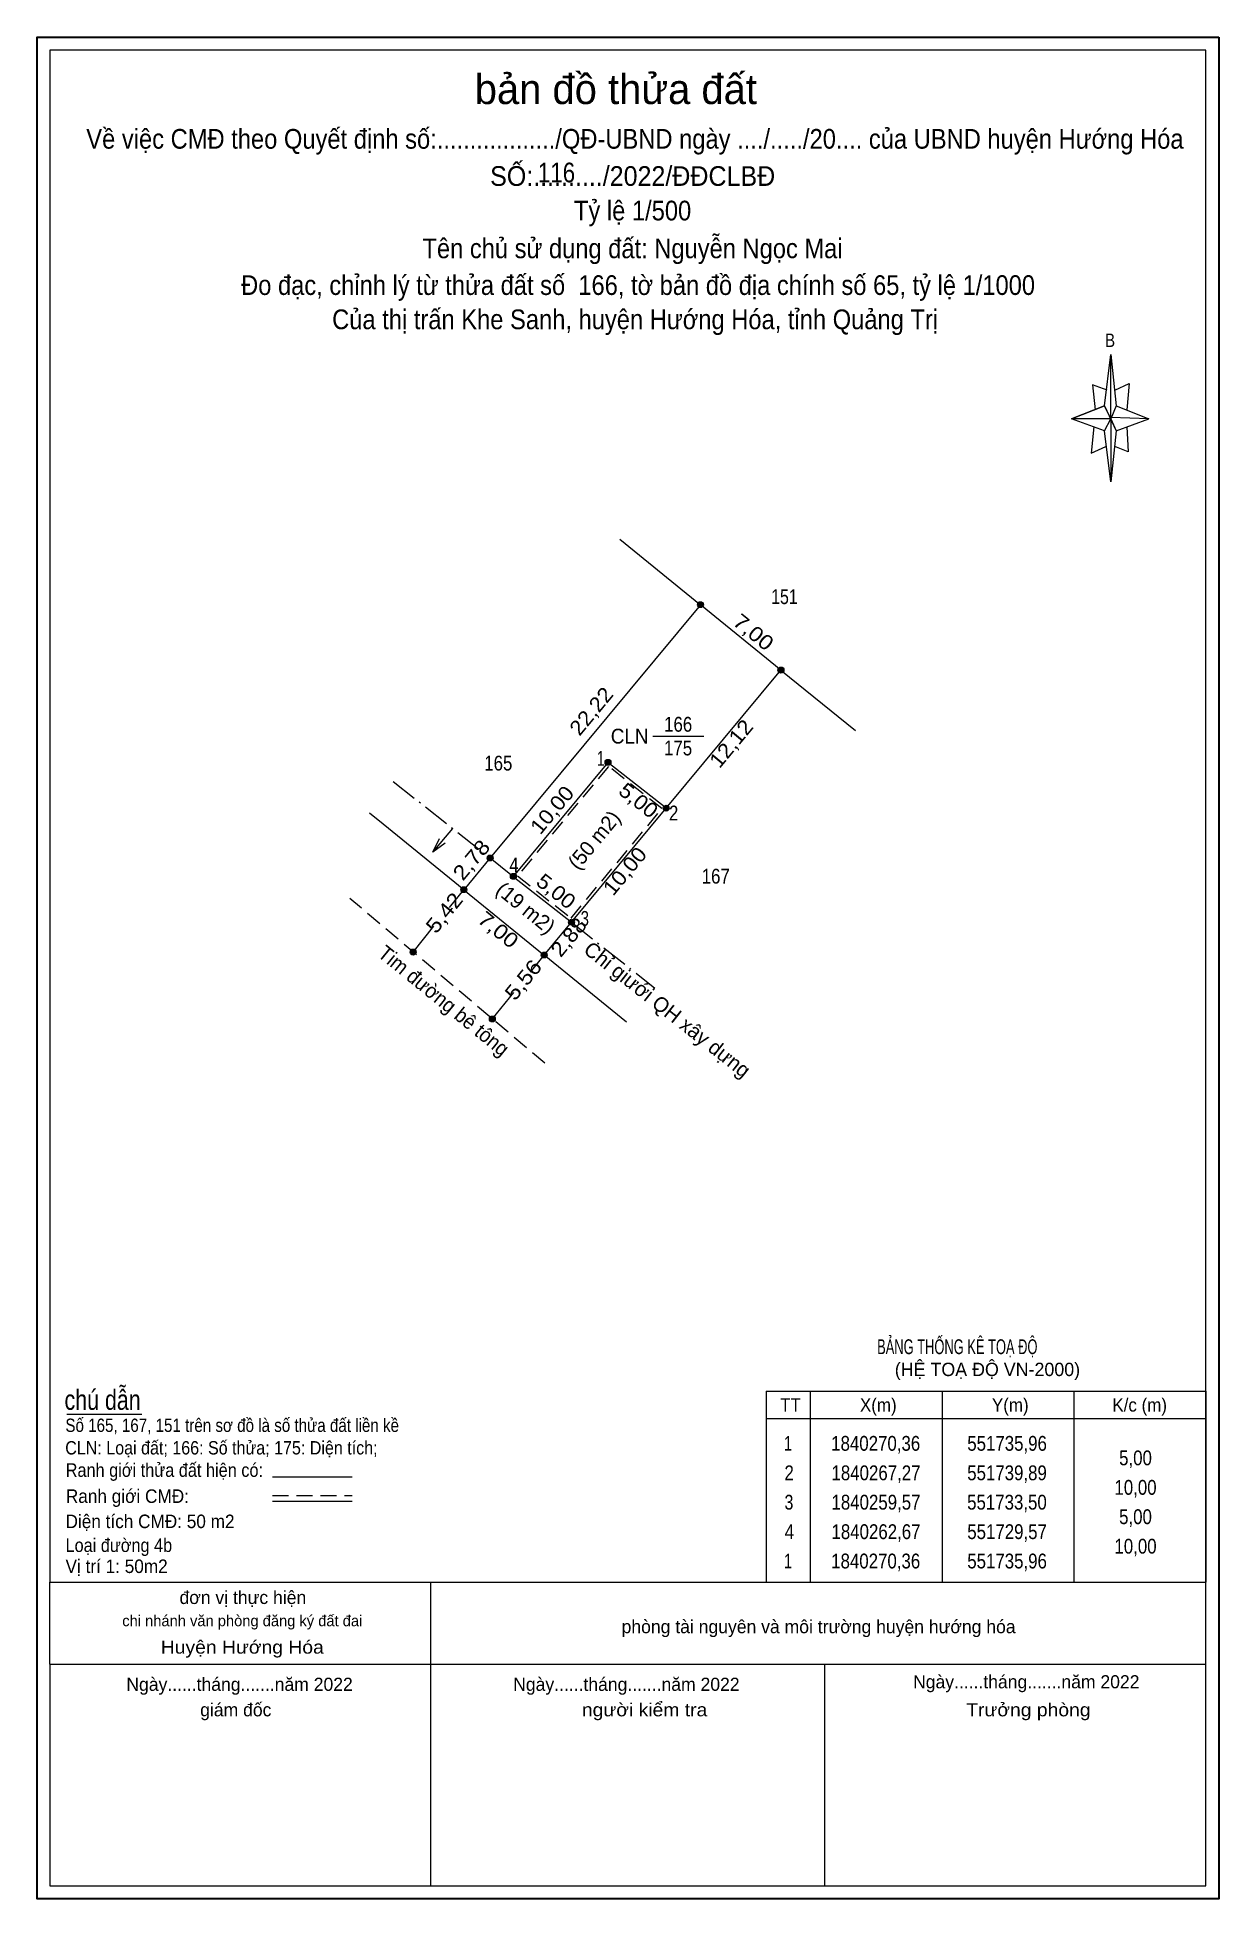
# Model space of a CAD drawing. Header units: metres. Extents: x 551697 to 551777, y 1840194 to 1840319.
import ezdxf
from ezdxf.enums import TextEntityAlignment as Align

# ---------------------------------------------------------------- set-up
doc = ezdxf.new("R2010")
doc.units = ezdxf.units.M
doc.header["$LTSCALE"] = 0.36
doc.linetypes.add('DOT_DASHED', pattern=[7.7, 5, -1.2, 0.3, -1.2])
doc.linetypes.add('MEDIUM_DASHED', pattern=[4.5, 3, -1.5])
for name, color, linetype in [('1', 7, 'Continuous'), ('2', 7, 'Continuous'), ('4', 7, 'Continuous')]:
    doc.layers.add(name, color=color, linetype=linetype)
for name, color, linetype, lineweight in [('10', 7, 'Continuous', 13), ('13', 7, 'Continuous', 13), ('16', 7, 'Continuous', 13), ('18', 7, 'Continuous', 13), ('20', 7, 'Continuous', 13), ('22', 7, 'Continuous', 13), ('30', 7, 'DOT_DASHED', 13), ('34', 7, 'Continuous', 13), ('36', 7, 'Continuous', 13), ('5', 7, 'Continuous', 13), ('59', 7, 'Continuous', 13)]:
    doc.layers.add(name, color=color, linetype=linetype, lineweight=lineweight)

msp = doc.modelspace()

# ---------------------------------------------------------------- hatches: boundary and pattern name
at = {"layer": '18'}
for points in [[(551742.4, 1840281, 1), (551742, 1840281, 1)], [(551747.83, 1840276.59, 1), (551747.43, 1840276.59, 1)], [(551728.2048, 1840263.907, 1), (551727.8048, 1840263.907, 1)], [(551726.43, 1840261.77, 1), (551726.03, 1840261.77, 1)], [(551723.0125, 1840257.5621, 1), (551722.6125, 1840257.5621, 1)], [(551731.86, 1840257.36, 1), (551731.46, 1840257.36, 1)], [(551728.3547, 1840253.0439, 1), (551727.9547, 1840253.0439, 1)]]:
    msp.add_hatch(color=256, dxfattribs=at).paths.add_polyline_path(points)
at = {"layer": '20'}
for points in [[(551736.1612, 1840270.3629, 1), (551735.7612, 1840270.3629, 1)], [(551740.0862, 1840267.2654, 1), (551739.6862, 1840267.2654, 1)], [(551729.7724, 1840262.6699, 1), (551729.3724, 1840262.6699, 1)], [(551733.6973, 1840259.5724, 1), (551733.2973, 1840259.5724, 1)]]:
    msp.add_hatch(color=256, dxfattribs=at).paths.add_polyline_path(points)

# ---------------------------------------------------------------- linework, layer by layer
at = {"layer": '10'}
for points in [[(551739.89, 1840267.27), (551747.63, 1840276.59), (551742.2, 1840281), (551728, 1840263.91)], [(551728, 1840263.91), (551726.23, 1840261.77), (551731.66, 1840257.36), (551733.5, 1840259.57)]]:
    msp.add_lwpolyline(points, dxfattribs=at)
msp.add_lwpolyline([(551739.89, 1840267.27), (551735.96, 1840270.36), (551729.57, 1840262.67), (551733.5, 1840259.57)], close=True, dxfattribs=at)
at = {"layer": '13'}
msp.add_line((551738.99, 1840272.13), (551742.43, 1840272.13), dxfattribs=at)
at = {"layer": '16'}
msp.add_line((551724.14, 1840264.3), (551725.48, 1840265.9), dxfattribs=at)
at = {"layer": '16', "linetype": 'MEDIUM_DASHED'}
msp.add_lwpolyline([(551739.6, 1840267.24), (551735.99, 1840270.09), (551729.86, 1840262.7), (551733.47, 1840259.85)], close=True, dxfattribs=at)
at = {"layer": '16'}
msp.add_lwpolyline([(551724.98, 1840264.91), (551724.14, 1840264.3), (551724.59, 1840265.23)], dxfattribs=at)
at = {"layer": '18'}
for centre in [(551742.2, 1840281), (551747.63, 1840276.59), (551728.0048, 1840263.907), (551726.23, 1840261.77), (551722.8125, 1840257.5621), (551731.66, 1840257.36), (551728.1547, 1840253.0439)]:
    msp.add_circle(centre, 0.2, dxfattribs=at)
at = {"layer": '20'}
for centre in [(551735.9612, 1840270.3629), (551739.8862, 1840267.2654), (551729.5724, 1840262.6699), (551733.4973, 1840259.5724)]:
    msp.add_circle(centre, 0.2, dxfattribs=at)
at = {"layer": '22'}
for p, q in [((551769.45, 1840294.42), (551769.89, 1840297.88)), ((551769.45, 1840292.74), (551767.24, 1840293.53)), ((551770.25, 1840294.42), (551772.46, 1840293.53)), ((551770.25, 1840292.74), (551769.89, 1840289.28)), ((551770.96, 1840293), (551771.05, 1840291.32)), ((551771.05, 1840291.32), (551770.16, 1840291.67)), ((551699.45, 1840226.37), (551704.5, 1840226.37)), ((551698.31, 1840215.05), (551776.3, 1840215.05)), ((551724.01, 1840209.5), (551724.01, 1840215)), ((551698.31, 1840209.5), (551724.01, 1840209.5)), ((551724.01, 1840209.5), (551750.58, 1840209.5)), ((551724.01, 1840194.55), (551724.01, 1840209.5)), ((551750.58, 1840209.5), (551776.3, 1840209.5)), ((551750.58, 1840194.55), (551750.58, 1840209.5))]:
    msp.add_line(p, q, dxfattribs=at)
at = {"layer": '22', "linetype": 'MEDIUM_DASHED'}
msp.add_line((551731.69, 1840250.06), (551718.55, 1840261.17), dxfattribs=at)
at = {"layer": '22', "lineweight": 25}
for p, q in [((551698.31, 1840209.5), (551698.31, 1840215.05)), ((551776.3, 1840209.5), (551776.3, 1840215.05)), ((551724.01, 1840194.55), (551750.58, 1840194.55))]:
    msp.add_line(p, q, dxfattribs=at)
at = {"layer": '22', "lineweight": 35}
msp.add_lwpolyline([(551777.17, 1840319.29), (551777.17, 1840193.68), (551697.45, 1840193.68), (551697.45, 1840319.29)], close=True, dxfattribs=at)
at = {"layer": '22', "lineweight": 25}
for points in [[(551776.3, 1840215.05), (551776.3, 1840318.42), (551698.31, 1840318.42), (551698.31, 1840215.05)], [(551698.31, 1840209.5), (551698.31, 1840194.55), (551724.01, 1840194.55)], [(551750.58, 1840194.55), (551776.3, 1840194.55), (551776.3, 1840209.5)]]:
    msp.add_lwpolyline(points, dxfattribs=at)
at = {"layer": '22'}
for points in [[(551769.89, 1840297.88), (551770.25, 1840294.42), (551769.89, 1840293.53)], [(551769.89, 1840293.53), (551767.24, 1840293.53), (551769.45, 1840294.42), (551770.25, 1840292.74), (551772.46, 1840293.53), (551769.89, 1840293.62)], [(551769.89, 1840293.53), (551769.89, 1840289.28), (551769.45, 1840292.74)]]:
    msp.add_lwpolyline(points, close=True, dxfattribs=at)
for points in [[(551769.63, 1840295.48), (551768.65, 1840295.84), (551768.83, 1840294.15)], [(551770.16, 1840295.48), (551771.13, 1840295.93), (551770.96, 1840294.15)], [(551769.89, 1840293.53), (551769.45, 1840294.42), (551767.24, 1840293.53)], [(551769.89, 1840293.53), (551770.25, 1840292.74), (551772.46, 1840293.53)], [(551768.74, 1840293), (551768.56, 1840291.23), (551769.54, 1840291.67)]]:
    msp.add_lwpolyline(points, dxfattribs=at)
at = {"layer": '30'}
for p, q in [((551721.47, 1840269.07), (551728, 1840263.91)), ((551728, 1840263.91), (551729.57, 1840262.67)), ((551733.5, 1840259.57), (551739.12, 1840255.13))]:
    msp.add_line(p, q, dxfattribs=at)
at = {"layer": '34'}
for p, q in [((551720.8, 1840266.18), (551719.87, 1840266.94)), ((551726.23, 1840261.77), (551720.8, 1840266.18)), ((551737.22, 1840252.84), (551731.66, 1840257.36))]:
    msp.add_line(p, q, dxfattribs=at)
at = {"layer": '36'}
for p, q in [((551736.77, 1840285.42), (551742.2, 1840281)), ((551747.63, 1840276.59), (551752.65, 1840272.5)), ((551713.32, 1840222.15), (551718.71, 1840222.15)), ((551713.32, 1840220.51), (551718.71, 1840220.51))]:
    msp.add_line(p, q, dxfattribs=at)
at = {"layer": '36', "linetype": 'MEDIUM_DASHED'}
msp.add_line((551713.32, 1840220.88), (551718.71, 1840220.88), dxfattribs=at)
at = {"layer": '5'}
for p, q in [((551725.26, 1840260.57), (551726.23, 1840261.77)), ((551722.81, 1840257.56), (551724.22, 1840259.3)), ((551730.73, 1840256.21), (551731.66, 1840257.36)), ((551728.15, 1840253.04), (551729.61, 1840254.83))]:
    msp.add_line(p, q, dxfattribs=at)
at = {"layer": '59'}
for p, q in [((551746.64, 1840227.92), (551776.3, 1840227.92)), ((551746.64, 1840227.92), (551746.64, 1840215.05)), ((551749.6, 1840227.92), (551749.6, 1840215.05)), ((551758.5, 1840227.92), (551758.5, 1840215.05)), ((551767.4, 1840227.92), (551767.4, 1840215.05)), ((551776.3, 1840227.92), (551776.3, 1840215.05)), ((551746.64, 1840226.08), (551776.3, 1840226.08)), ((551746.64, 1840215.05), (551776.3, 1840215.05))]:
    msp.add_line(p, q, dxfattribs=at)

# ---------------------------------------------------------------- texts
at = {"layer": '1', "width": 0.85}
for s, p in [('165', (551728.56, 1840269.81)), ('167', (551743.23, 1840262.18))]:
    msp.add_text(s, height=1, dxfattribs=at).set_placement(p, align=Align.CENTER)
at = {"layer": '10'}
msp.add_text('Chỉ giưới QH xây dựng', height=1, rotation=321.721, dxfattribs=at).set_placement((551739.6553, 1840253.2911), align=Align.CENTER)
at = {"layer": '13', "width": 0.85}
msp.add_text('166', height=1, dxfattribs=at).set_placement((551740.695, 1840272.43), align=Align.CENTER)
at = {"layer": '2', "width": 0.95}
msp.add_text('CLN', height=1, dxfattribs=at).set_placement((551738.69, 1840271.63), align=Align.RIGHT)
at = {"layer": '20'}
for s, width, p in [('1', 0.7, (551735.475, 1840270.13)), ('2', 0.85, (551740.39, 1840266.44)), ('4', 0.85, (551729.615, 1840262.94)), ('3', 0.75, (551734.395, 1840259.33))]:
    msp.add_text(s, height=1, dxfattribs=dict(at, width=width)).set_placement(p, align=Align.CENTER)
at = {"layer": '22'}
for s, height, p in [('bản đồ thửa đất', 2.016, (551736.49, 1840314.78)), ('đơn vị thực hiện', 0.8858, (551711.325, 1840213.57)), ('chi nhánh văn phòng đăng ký đất đai', 0.741, (551711.285, 1840212.07)), ('phòng tài nguyên và môi trường huyện hướng hóa', 0.8858, (551750.17, 1840211.6))]:
    msp.add_text(s, height=height, dxfattribs=at).set_placement(p, align=Align.CENTER)
for s, height, width, p in [('Về việc CMĐ theo Quyết định số:................../QĐ-UBND ngày ..../...../20.... của UBND huyện Hướng Hóa ', 1.329, 0.9, (551738, 1840311.77)), ('SỐ:........../2022/ĐĐCLBĐ', 1.329, 0.95, (551737.625, 1840309.26)), ('116', 1.328, 0.85, (551732.485, 1840309.5)), ('Tỷ lệ 1/500', 1.329, 0.9, (551737.62, 1840306.93)), ('Tên chủ sử dụng đất: Nguyễn Ngọc Mai', 1.328, 0.9, (551737.615, 1840304.38)), ('Đo đạc, chỉnh lý từ thửa đất số  166, tờ bản đồ địa chính số 65, tỷ lệ 1/1000', 1.328, 0.9, (551737.99, 1840301.9)), ('Của thị trấn Khe Sanh, huyện Hướng Hóa, tỉnh Quảng Trị', 1.329, 0.9, (551737.79, 1840299.59)), ('B', 0.8999, 0.85, (551769.835, 1840298.39)), ('Huyện Hướng Hóa', 0.8858, 1.1, (551711.285, 1840210.22))]:
    msp.add_text(s, height=height, dxfattribs=dict(at, width=width)).set_placement(p, align=Align.CENTER)
for s, height, width, p in [('BẢNG THỐNG KÊ TOẠ ĐỘ ', 1, 0.65, (551754.12, 1840230.43)), ('chú dẫn', 1.35, 0.8, (551699.29, 1840226.67)), ('Số 165, 167, 151 trên sơ đồ là số thửa đất liền kề', 0.8999, 0.85, (551699.35, 1840225.18)), ('CLN: Loại đất; 166: Số thửa; 175: Diện tích;', 0.8999, 0.9, (551699.34, 1840223.66)), ('Ranh giới thửa đất hiện có:', 0.9136, 0.9, (551699.37, 1840222.15)), ('Ranh giới CMĐ:', 0.9136, 0.95, (551699.38, 1840220.39)), ('Diện tích CMĐ: 50 m2', 0.9124, 0.95, (551699.36, 1840218.69)), ('Loại đường 4b', 0.9124, 0.9, (551699.36, 1840217.08)), ('Vị trí 1: 50m2', 0.9124, 0.95, (551699.36, 1840215.66))]:
    msp.add_text(s, height=height, dxfattribs=dict(at, width=width)).set_placement(p)
msp.add_text('(HỆ TOẠ ĐỘ VN-2000)', height=0.8999, dxfattribs=at).set_placement((551755.31, 1840228.95))
for s, p in [('Ngày......tháng.......năm 2022', (551718.74, 1840207.71)), ('Ngày......tháng.......năm 2022', (551744.84, 1840207.71)), ('Ngày......tháng.......năm 2022', (551771.82, 1840207.88)), ('giám đốc', (551713.25, 1840205.99))]:
    msp.add_text(s, height=0.8858, dxfattribs=at).set_placement(p, align=Align.RIGHT)
at = {"layer": '22', "width": 1.1}
for s, p in [('người kiểm tra', (551742.66, 1840205.99)), ('Trưởng phòng', (551768.52, 1840205.99))]:
    msp.add_text(s, height=0.8858, dxfattribs=at).set_placement(p, align=Align.RIGHT)
at = {"layer": '4'}
for s, width, p in [('151', 0.8, (551747.865, 1840281.04)), ('175', 0.85, (551740.69, 1840270.83))]:
    msp.add_text(s, height=1, dxfattribs=dict(at, width=width)).set_placement(p, align=Align.CENTER)
msp.add_text('(19 m2)', height=1, rotation=320.87, dxfattribs=at).set_placement((551730.0945, 1840260.1525), align=Align.CENTER)
at = {"layer": '4', "width": 0.95}
msp.add_text('Tim đường bê tông', height=1, rotation=320.87, dxfattribs=at).set_placement((551724.5695, 1840253.888), align=Align.CENTER)
at = {"layer": '5'}
for s, rotation, width, p in [('7,00', 320.918, 1.15, (551745.4648, 1840278.7596)), ('22,22', 50.291, 1.1, (551735.2163, 1840273.5006)), ('12,12', 50.291, 1.1, (551744.6564, 1840271.3106)), ('10,00', 50.291, 1.1, (551732.5705, 1840266.8356)), ('5,00', 321.72, 1.1, (551737.7103, 1840267.4028)), ('2,78', 50.29, 1.15, (551727.1305, 1840263.4606)), ('10,00', 50.291, 1.1, (551737.4805, 1840262.7056)), ('5,00', 321.72, 1.1, (551732.1503, 1840261.2728)), ('5,42', 50.918, 1.15, (551725.3004, 1840259.8948)), ('7,00', 320.918, 1.15, (551728.2448, 1840258.6796)), ('2,88', 50.292, 1.1, (551733.6863, 1840258.2456)), ('5,56', 50.918, 1.15, (551730.6304, 1840255.3748))]:
    msp.add_text(s, height=1, rotation=rotation, dxfattribs=dict(at, width=width)).set_placement(p, align=Align.CENTER)
msp.add_text('(50 m2)', height=1, rotation=50.291, dxfattribs=at).set_placement((551735.4125, 1840264.8056), align=Align.CENTER)
at = {"layer": '59'}
for s, height, width, p in [(' TT', 0.8999, 0.95, (551748.115, 1840226.55)), (' X(m)', 0.8999, 0.95, (551754.04, 1840226.55)), (' Y(m)', 0.8999, 0.95, (551762.945, 1840226.55)), ('K/c (m)', 0.8999, 0.95, (551771.835, 1840226.55)), (' 1', 1, 0.75, (551747.97, 1840223.91)), (' 1840270,36', 1, 0.85, (551753.865, 1840223.91)), (' 551735,96', 1, 0.85, (551762.73, 1840223.91)), (' 2', 1, 0.85, (551748.025, 1840221.92)), (' 1840267,27', 1, 0.85, (551753.885, 1840221.92)), (' 551739,89', 1, 0.85, (551762.725, 1840221.92)), (' 5,00', 1, 0.85, (551771.395, 1840222.93)), (' 10,00', 1, 0.85, (551771.395, 1840220.94)), (' 3', 1, 0.8, (551748.02, 1840219.94)), (' 1840259,57', 1, 0.85, (551753.885, 1840219.94)), (' 551733,50', 1, 0.85, (551762.72, 1840219.94)), (' 5,00', 1, 0.85, (551771.395, 1840218.96)), (' 4', 1, 0.85, (551748.04, 1840217.95)), (' 1840262,67', 1, 0.85, (551753.885, 1840217.95)), (' 551729,57', 1, 0.85, (551762.73, 1840217.95)), (' 10,00', 1, 0.85, (551771.395, 1840216.97)), (' 1', 1, 0.75, (551747.97, 1840215.97)), (' 1840270,36', 1, 0.85, (551753.865, 1840215.97)), (' 551735,96', 1, 0.85, (551762.73, 1840215.97))]:
    msp.add_text(s, height=height, dxfattribs=dict(at, width=width)).set_placement(p, align=Align.CENTER)

doc.saveas('drawing.dxf')
